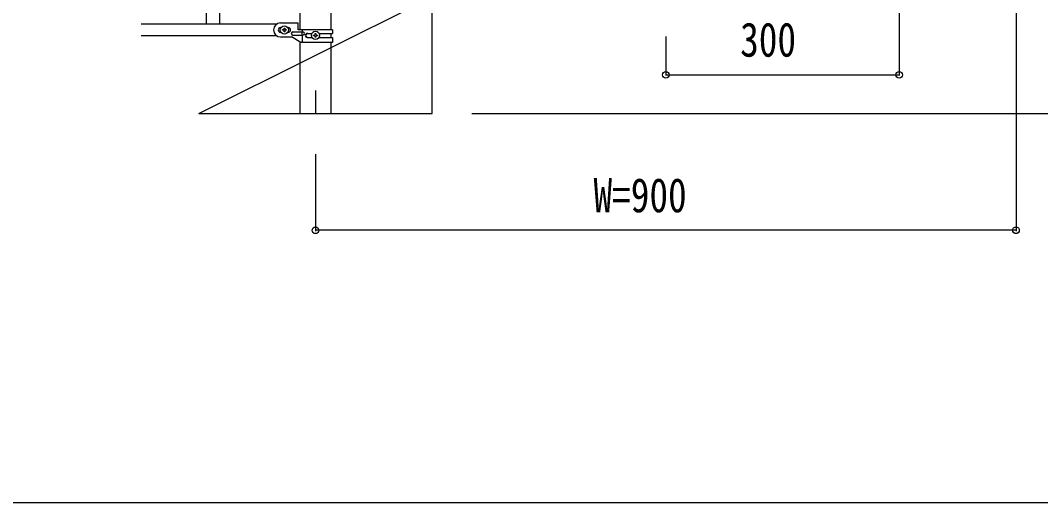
# Model space of a CAD drawing. Units: millimetres, scale not verified. Extents: x -4143 to 4140, y -2900 to 2898.
# Drawn here: x -1923 to -612, y 198 to 817 of the extents above; entities that cross this region are included whole.
import ezdxf
from ezdxf.enums import TextEntityAlignment as Align

# ---------------------------------------------------------------- set-up
doc = ezdxf.new("R2010")
doc.units = ezdxf.units.MM
doc.header["$LTSCALE"] = 10
for name, color, linetype in [('0-2_YKK_12', 2, 'Continuous'), ('0-3_YKK_A1', 4, 'Continuous'), ('0-4_YKK_D', 6, 'Continuous')]:
    doc.layers.add(name, color=color, linetype=linetype)
doc.styles.add('ＭＳ ゴシック', font='')
doc.styles.get('ＭＳ ゴシック').set_extended_font_data('MS Gothic')

msp = doc.modelspace()

# ---------------------------------------------------------------- linework, layer by layer
at = {"layer": '0-2_YKK_12'}
msp.add_line((-1543.97, 727.16), (-1543.97, 697.5), dxfattribs=at)
at = {"layer": '0-3_YKK_A1'}
for p, q in [((-1684.47, 1672.54), (-1684.47, 812.54)), ((-1667.47, 1672.54), (-1667.47, 812.54)), ((-1693.97, 697.5), (-793.97, 1147.5)), ((-1564.22, 831.7), (-1564.22, 805.04)), ((-1523.72, 805.04), (-1523.72, 831.7)), ((-1588.97, 814.04), (-1566.47, 814.04)), ((-1566.47, 805.04), (-1566.47, 814.04)), ((-1593.95, 812.54), (-1767.83, 812.54)), ((-1588.34, 808.04), (-1588.97, 808.04)), ((-1588.34, 802.04), (-1588.97, 802.04)), ((-1585.41, 804.56), (-1586.37, 804.56)), ((-1582.53, 805.52), (-1581.57, 805.52)), ((-1578.97, 808.04), (-1579.6, 808.04)), ((-1578.97, 802.04), (-1579.6, 802.04)), ((-1573.17, 802.54), (-1560.09, 802.54)), ((-1521.97, 805.04), (-1566.47, 805.04)), ((-1561.5, 802.54), (-1561.5, 798.54)), ((-1560.94, 805.04), (-1560.94, 802.54)), ((-1554.57, 800.54), (-1548.65, 800.54)), ((-1539.3, 800.54), (-1521.97, 800.54)), ((-1523.72, 795.54), (-1523.72, 800.54)), ((-1521.97, 805.04), (-1521.97, 800.54)), ((-1593.95, 797.54), (-1767.83, 797.54)), ((-1588.97, 796.04), (-1574.97, 796.04)), ((-1562.85, 789.04), (-1574.97, 796.04)), ((-1573.17, 798.54), (-1560.09, 798.54)), ((-1564.22, 789.83), (-1564.22, 697.5)), ((-1521.97, 789.04), (-1562.85, 789.04)), ((-1560.94, 798.54), (-1560.94, 789.04)), ((-1554.57, 795.54), (-1548.65, 795.54)), ((-1545.41, 797.56), (-1546.37, 797.56)), ((-1542.53, 798.52), (-1541.57, 798.52)), ((-1539.3, 795.54), (-1521.97, 795.54)), ((-1523.72, 697.5), (-1523.72, 789.04)), ((-1521.97, 795.54), (-1521.97, 789.04)), ((-3840.08, 197.5), (3959.92, 197.5))]:
    msp.add_line(p, q, dxfattribs=at)
for points in [[(-1693.97, 697.5), (-1393.97, 697.5), (-1393.97, 847.5), (-1093.97, 847.5), (-1093.97, 997.5), (-793.97, 997.5), (-793.97, 1147.5), (-493.97, 1147.5)], [(-1586.37, 804.56), (-1586.37, 805.52), (-1585.41, 805.52)], [(-1584.45, 806.48), (-1584.45, 807.44), (-1583.49, 807.44), (-1583.49, 806.48)], [(-1583.49, 803.6), (-1583.49, 802.64), (-1584.45, 802.64), (-1584.45, 803.6)], [(-1581.57, 805.52), (-1581.57, 804.56), (-1582.53, 804.56)], [(-1544.45, 799.48), (-1544.45, 800.44), (-1543.49, 800.44), (-1543.49, 799.48)], [(-1546.37, 797.56), (-1546.37, 798.52), (-1545.41, 798.52)], [(-1543.49, 796.6), (-1543.49, 795.64), (-1544.45, 795.64), (-1544.45, 796.6)], [(-1541.57, 798.52), (-1541.57, 797.56), (-1542.53, 797.56)]]:
    msp.add_lwpolyline(points, dxfattribs=at)
for centre in [(-1583.97, 805.04), (-1543.97, 798.04)]:
    msp.add_circle(centre, 5.3, dxfattribs=at)
for centre, radius, start, end in [((-1588.97, 805.04), 9, 90, 270), ((-1588.97, 805.04), 3, 90, 270), ((-1585.41, 806.48), 0.96, 270, 0), ((-1585.41, 803.6), 0.96, 0, 90), ((-1582.53, 806.48), 0.96, 180, 270), ((-1582.53, 803.6), 0.96, 90, 180), ((-1578.97, 805.04), 3, 270, 90), ((-1573.17, 800.54), 2, 90, 270), ((-1560.09, 800.54), 2, 270, 90), ((-1554.57, 798.04), 2.5, 90, 270), ((-1553.82, 798.04), 2.5, 90, 270), ((-1545.41, 799.48), 0.96, 270, 0), ((-1545.41, 796.6), 0.96, 0, 90), ((-1542.53, 799.48), 0.96, 180, 270), ((-1542.53, 796.6), 0.96, 90, 180)]:
    msp.add_arc(centre, radius, start, end, dxfattribs=at)
at = {"layer": '0-4_YKK_D'}
for p, q in [((-643.97, 1095.5), (-643.97, 546.5)), ((-793.97, 946.5), (-793.97, 746.5)), ((-1093.97, 796.5), (-1093.97, 746.5)), ((-1093.97, 747.5), (-793.97, 747.5)), ((-1342.97, 697.5), (-242.97, 697.5)), ((-1543.97, 645.5), (-1543.97, 546.5)), ((-643.97, 547.5), (-1543.97, 547.5))]:
    msp.add_line(p, q, dxfattribs=at)
for centre in [(-1093.97, 747.5), (-793.97, 747.5), (-1543.97, 547.5), (-643.97, 547.5)]:
    msp.add_circle(centre, 4.25, dxfattribs=at)

# ---------------------------------------------------------------- texts
at = {"layer": '0-4_YKK_D', "style": 'ＭＳ ゴシック', "width": 0.8}
for s, p in [('300', (-998.37, 757.5)), ('W=900', (-1186.77, 557.5))]:
    msp.add_text(s, height=43.99, dxfattribs=at).set_placement(p, align=Align.BOTTOM_LEFT)

doc.saveas('drawing.dxf')
